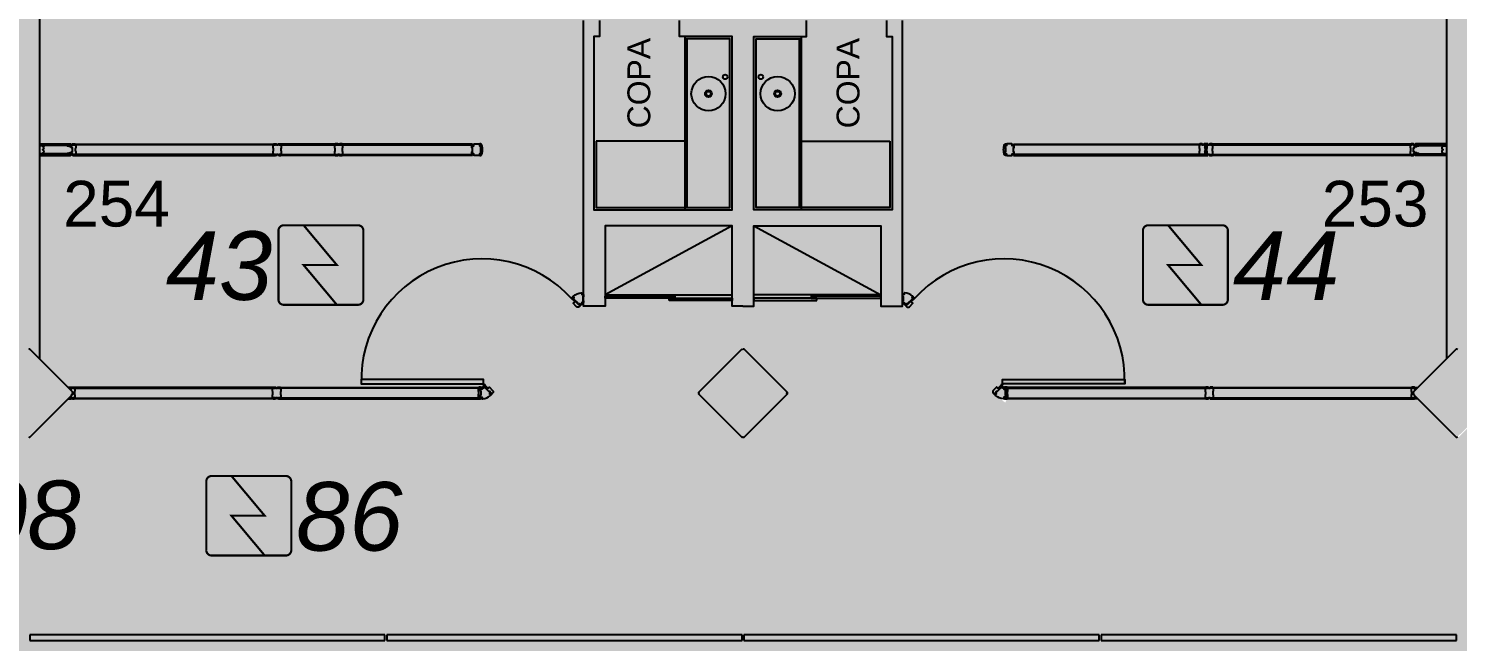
# Model space of a CAD drawing. Header units: metres. Extents: x -331 to 2982, y 362 to 2539.
# Drawn here: x 815.37 to 827.87, y 1924.64 to 1930 of the extents above; entities that cross this region are included whole.
import ezdxf

# ---------------------------------------------------------------- set-up
doc = ezdxf.new("R2010")
doc.units = ezdxf.units.M
doc.linetypes.add('XR_BL2_3 PAV$0$CONTINUOUS', pattern=[0])
doc.layers.add('_corredores', color=251, linetype='Continuous', plot=False)
doc.layers.add('_salas', color=251, linetype='Continuous', plot=False)
for name, color, linetype in [('ALV', 251, 'Continuous'), ('CX', 251, 'Continuous'), ('DET. FUMAÇA', 1, 'Continuous'), ('Detector_antigo', 84, 'Continuous'), ('Div', 251, 'Continuous'), ('Est', 251, 'Continuous'), ('Mob', 251, 'Continuous'), ('Texto_Salas', 251, 'Continuous'), ('vid', 251, 'Continuous')]:
    doc.layers.add(name, color=color, linetype=linetype)
doc.layers.add('Botoeira_antiga', color=74, linetype='Continuous', lineweight=30)
doc.styles.add('ARIAL', font='arial.ttf')
doc.styles.get("Standard").update_dxf_attribs({"font": 'arial.ttf', "height": 0.3})
doc.styles.add('X3G_ENTITY_1416BAE9', font='arial.ttf', dxfattribs={"height": 0.6})
doc.styles.add('X3G_ENTITY_14227F93', font='arial.ttf', dxfattribs={"height": 0.4})
doc.styles.add('X3G_ENTITY_14228021', font='arial.ttf', dxfattribs={"height": 0.4})

# ---------------------------------------------------------------- blocks, each defined once
blk = doc.blocks.new('Detector de fumaça')
at = {"layer": 'DET. FUMAÇA', "linetype": 'Continuous', "lineweight": 15, "const_width": 0.0187}
blk.add_lwpolyline([(774.599, 539.816), (775.249, 539.816, -0.414214), (775.296, 539.769), (775.296, 539.167, -0.414214), (775.249, 539.12), (774.599, 539.12, -0.414214), (774.553, 539.167), (774.553, 539.769, -0.414214)], format="xyb", close=True, dxfattribs=at)
blk.add_lwpolyline([(774.773, 539.816), (775.064, 539.468), (774.773, 539.468), (775.064, 539.12)], dxfattribs=at)

msp = doc.modelspace()

# ---------------------------------------------------------------- hatches: boundary and pattern name
at = {"layer": '_corredores', "transparency": 33554508}
h = msp.add_hatch(color=256, dxfattribs=at)
h.dxf.hatch_style = 1
h.paths.add_polyline_path([(851.609, 1924.544), (870.379, 1924.544), (870.379, 1926.38), (870.189, 1926.38), (870.189, 1926.577), (870.003, 1926.764), (866.304, 1926.765), (866.288, 1926.731), (866.184, 1926.814), (865.422, 1927.574), (863.994, 1927.574), (862.566, 1927.574), (861.756, 1926.765), (861.72, 1926.765), (861.716, 1926.764), (861.703, 1926.763), (861.685, 1926.763), (858.091, 1926.765), (857.744, 1926.418), (857.397, 1926.765), (853.804, 1926.765), (853.788, 1926.731), (853.684, 1926.814), (852.922, 1927.574), (851.494, 1927.574), (849.748, 1927.574), (849.748, 1926.814), (849.608, 1926.814), (849.608, 1929.894), (841.234, 1929.894), (841.234, 1928.054), (840.474, 1928.054), (840.474, 1927.096), (840.756, 1926.814), (840.374, 1926.432), (840.042, 1926.765), (836.434, 1926.765), (836.419, 1926.731), (836.314, 1926.814), (835.553, 1927.574), (834.124, 1927.574), (832.696, 1927.574), (831.886, 1926.765), (831.85, 1926.765), (831.847, 1926.764), (831.833, 1926.763), (831.815, 1926.763), (828.221, 1926.765), (827.874, 1926.418), (827.528, 1926.765), (823.934, 1926.765), (823.918, 1926.731), (823.814, 1926.814), (823.052, 1927.574), (821.624, 1927.574), (820.195, 1927.574), (819.385, 1926.765), (819.35, 1926.765), (819.346, 1926.764), (819.333, 1926.763), (819.315, 1926.763), (815.721, 1926.765), (815.374, 1926.418), (815.027, 1926.765), (811.434, 1926.765), (811.418, 1926.731), (811.314, 1926.814), (810.552, 1927.574), (809.124, 1927.574), (807.695, 1927.574), (806.886, 1926.765), (806.85, 1926.765), (806.846, 1926.764), (806.833, 1926.763), (806.815, 1926.763), (803.221, 1926.765), (802.874, 1926.418), (802.527, 1926.765), (798.934, 1926.765), (798.918, 1926.731), (798.814, 1926.814), (798.052, 1927.574), (796.624, 1927.574), (795.195, 1927.574), (794.386, 1926.765), (794.35, 1926.765), (794.346, 1926.764), (794.333, 1926.763), (794.315, 1926.763), (790.721, 1926.765), (790.374, 1926.418), (790.027, 1926.765), (786.434, 1926.765), (786.418, 1926.731), (786.314, 1926.814), (785.552, 1927.574), (784.124, 1927.574), (782.696, 1927.574), (781.886, 1926.765), (781.85, 1926.765), (781.846, 1926.764), (781.833, 1926.763), (781.815, 1926.763), (778.221, 1926.765), (777.874, 1926.418), (777.527, 1926.765), (773.934, 1926.765), (773.918, 1926.731), (773.814, 1926.814), (773.052, 1927.574), (771.624, 1927.574), (770.196, 1927.574), (769.386, 1926.765), (769.35, 1926.765), (769.347, 1926.764), (769.333, 1926.763), (769.315, 1926.763), (765.615, 1926.764), (765.429, 1926.577), (765.429, 1926.38), (765.239, 1926.38), (765.239, 1924.544), (770.084, 1924.544), (770.084, 1914.631), (770.394, 1914.631), (770.394, 1905.511), (765.009, 1905.511), (765.009, 1910.811), (763.809, 1910.811), (763.809, 1905.511), (755.909, 1905.511), (755.909, 1910.811), (754.809, 1910.811), (754.809, 1905.511), (746.059, 1905.511), (746.059, 1901.896), (748.429, 1901.896), (748.429, 1903.596), (748.029, 1903.596), (748.029, 1903.796), (754.454, 1903.796), (754.454, 1903.596), (754.129, 1903.596), (754.129, 1901.896), (754.454, 1901.896), (754.454, 1901.696), (754.454, 1901.171), (757.954, 1901.171), (757.954, 1903.571), (757.954, 1903.771), (768.009, 1903.771), (768.009, 1903.751), (768.814, 1903.751), (768.814, 1895.791), (767.984, 1895.791), (767.984, 1895.771), (762.344, 1895.771), (761.069, 1895.771), (761.069, 1893.046), (754.154, 1893.046), (752.479, 1893.046), (752.479, 1860.521), (752.479, 1859.096), (752.479, 1857.621), (754.079, 1857.621), (754.079, 1860.546), (753.904, 1860.546), (753.904, 1863.421), (754.169, 1863.421), (754.169, 1887.631), (760.804, 1887.631), (760.804, 1887.721), (768.909, 1887.721), (770.309, 1887.721), (771.909, 1887.721), (773.009, 1887.721), (775.859, 1887.721), (775.859, 1886.621), (777.159, 1886.621), (777.159, 1887.721), (788.759, 1887.721), (788.759, 1886.621), (790.059, 1886.621), (790.059, 1887.721), (802.309, 1887.721), (804.009, 1887.721), (844.959, 1887.721), (844.959, 1887.896), (845.259, 1887.896), (845.259, 1887.543), (845.259, 1863.221), (807.109, 1863.221), (807.109, 1860.671), (807.109, 1860.571), (806.556, 1860.571), (806.556, 1858.751), (806.556, 1855.871), (806.556, 1855.143), (807.956, 1855.143), (807.956, 1857.121), (809.134, 1857.121), (809.134, 1860.671), (845.259, 1860.671), (845.259, 1855.977), (846.384, 1855.977), (846.384, 1856.871), (846.034, 1856.871), (846.034, 1856.971), (846.434, 1856.971), (846.434, 1860.671), (849.184, 1860.671), (849.184, 1856.971), (849.584, 1856.971), (849.584, 1856.871), (849.234, 1856.871), (849.234, 1855.977), (850.459, 1855.977), (850.459, 1860.671), (859.459, 1860.671), (859.459, 1863.221), (849.559, 1863.221), (849.559, 1888.221), (849.659, 1888.221), (849.659, 1887.721), (854.289, 1887.721), (854.289, 1895.621), (859.259, 1895.621), (859.259, 1905.521), (857.359, 1905.521), (857.359, 1905.621), (858.034, 1905.621), (858.034, 1908.221), (853.709, 1908.221), (853.709, 1908.184), (853.609, 1908.184), (853.609, 1910.121), (850.859, 1910.121), (850.86, 1912.861), (849.659, 1912.861), (849.659, 1908.921), (852.409, 1908.921), (852.409, 1903.771), (852.409, 1895.701), (852.409, 1890.371), (849.559, 1890.371), (849.559, 1908.921), (849.559, 1912.961), (852.259, 1912.961), (852.259, 1914.631), (851.609, 1914.631)])
h.paths.add_polyline_path([(845.929, 1914.631), (846.006, 1914.631), (846.006, 1905.511), (844.999, 1905.511), (844.999, 1909.911), (845.009, 1910.811), (843.809, 1910.811), (843.809, 1905.511), (835.009, 1905.511), (835.009, 1910.811), (833.809, 1910.811), (833.809, 1905.511), (825.009, 1905.511), (825.009, 1910.811), (823.809, 1910.811), (823.809, 1905.511), (815.009, 1905.511), (815.009, 1910.811), (813.809, 1910.811), (813.809, 1905.511), (805.009, 1905.511), (805.009, 1910.811), (803.809, 1910.811), (803.809, 1905.511), (795.009, 1905.511), (795.009, 1910.811), (793.809, 1910.811), (793.809, 1905.511), (785.009, 1905.511), (785.009, 1910.811), (783.809, 1910.811), (783.809, 1905.511), (775.009, 1905.511), (775.009, 1910.811), (773.979, 1910.811), (773.979, 1905.511), (773.194, 1905.511), (773.194, 1914.631), (773.124, 1914.631), (773.124, 1920.111), (775.144, 1920.111), (775.144, 1921.611), (775.124, 1921.611), (775.124, 1922.031), (773.624, 1922.031), (773.624, 1921.611), (773.164, 1921.611), (773.164, 1924.544), (845.929, 1924.543), (845.929, 1921.611), (845.469, 1921.611), (845.469, 1922.031), (843.969, 1922.031), (843.969, 1921.611), (843.949, 1920.111), (845.929, 1920.111)], flags=16)
h.paths.add_polyline_path([(851.494, 1926.432), (851.112, 1926.814), (851.494, 1927.196), (851.876, 1926.814)], flags=16)
h.paths.add_polyline_path([(845.244, 1926.432), (844.862, 1926.814), (845.244, 1927.196), (845.626, 1926.814)], flags=16)
h.paths.add_polyline_path([(845.119, 1903.801), (845.119, 1895.821), (845.259, 1895.821), (845.259, 1890.321), (839.659, 1890.321), (775.859, 1890.321), (772.984, 1890.321), (772.984, 1895.791), (771.754, 1895.791), (771.754, 1903.746), (773.099, 1903.746), (773.099, 1903.801)], flags=16)
h.paths.add_polyline_path([(834.506, 1926.814), (834.124, 1926.432), (833.742, 1926.814), (834.124, 1927.196)], flags=16)
h.paths.add_polyline_path([(863.612, 1926.814), (863.994, 1927.196), (864.376, 1926.814), (863.994, 1926.432)], flags=16)
h.paths.add_polyline_path([(845.259, 1895.821), (845.259, 1890.321), (839.659, 1890.321), (775.859, 1890.321), (772.984, 1890.321), (772.984, 1895.821), (775.859, 1895.821), (839.659, 1895.821)], flags=0)
h.paths.add_polyline_path([(822.006, 1926.814), (821.624, 1926.432), (821.242, 1926.814), (821.624, 1927.196)], flags=16)
h.paths.add_polyline_path([(809.506, 1926.814), (809.124, 1926.432), (808.742, 1926.814), (809.124, 1927.196)], flags=16)
h.paths.add_polyline_path([(797.006, 1926.814), (796.624, 1926.432), (796.242, 1926.814), (796.624, 1927.196)], flags=16)
h.paths.add_polyline_path([(784.506, 1926.814), (784.124, 1926.432), (783.742, 1926.814), (784.124, 1927.196)], flags=16)
h.paths.add_polyline_path([(772.006, 1926.814), (771.624, 1926.432), (771.242, 1926.814), (771.624, 1927.196)], flags=16)
edge = h.paths.add_edge_path(flags=16)
edge.add_line((767.555, 1893.924), (767.408, 1893.821))
edge.add_line((767.408, 1893.821), (767.203, 1894.065))
edge.add_line((767.203, 1894.065), (766.309, 1893.171))
edge.add_arc((765.909, 1892.771), 0.565, -45, 45, ccw=False)
edge.add_line((766.309, 1892.372), (767.203, 1891.477))
edge.add_line((767.203, 1891.477), (767.408, 1891.721))
edge.add_line((767.408, 1891.721), (767.555, 1891.618))
edge.add_arc((765.909, 1892.771), 2.01, 35, 325, ccw=False)
at = {"layer": '_salas', "transparency": 33554559}
h = msp.add_hatch(color=256, dxfattribs=at)
h.dxf.hatch_style = 1
h.paths.add_polyline_path([(870.379, 1937.729), (851.629, 1937.729), (851.629, 1939.284), (851.299, 1939.284), (851.299, 1937.729), (840.564, 1937.729), (840.564, 1939.284), (840.234, 1939.284), (840.234, 1937.729), (765.239, 1937.729), (765.239, 1926.38), (765.429, 1926.38), (765.429, 1926.577), (765.615, 1926.764), (769.35, 1926.765), (769.383, 1926.773), (769.434, 1926.814), (770.192, 1927.57), (770.205, 1927.583), (770.229, 1927.574), (771.624, 1927.574), (773.019, 1927.574), (773.043, 1927.583), (773.056, 1927.57), (773.814, 1926.814), (773.866, 1926.773), (773.898, 1926.765), (777.527, 1926.765), (777.867, 1926.425), (777.874, 1926.432), (778.221, 1926.765), (781.85, 1926.765), (781.882, 1926.773), (781.934, 1926.814), (782.692, 1927.57), (782.705, 1927.583), (782.729, 1927.574), (784.124, 1927.574), (785.519, 1927.574), (785.543, 1927.583), (785.556, 1927.57), (786.314, 1926.814), (786.365, 1926.773), (786.398, 1926.765), (790.027, 1926.765), (790.367, 1926.425), (790.374, 1926.432), (790.721, 1926.765), (794.35, 1926.765), (794.382, 1926.773), (794.434, 1926.814), (795.191, 1927.57), (795.205, 1927.583), (795.229, 1927.574), (796.624, 1927.574), (798.019, 1927.574), (798.043, 1927.583), (798.056, 1927.57), (798.814, 1926.814), (798.865, 1926.773), (798.898, 1926.765), (802.527, 1926.765), (802.867, 1926.425), (802.874, 1926.432), (803.221, 1926.765), (806.85, 1926.765), (806.882, 1926.773), (806.934, 1926.814), (807.691, 1927.57), (807.705, 1927.583), (807.729, 1927.574), (809.124, 1927.574), (810.519, 1927.574), (810.543, 1927.583), (810.556, 1927.57), (811.314, 1926.814), (811.365, 1926.773), (811.398, 1926.765), (815.027, 1926.765), (815.367, 1926.425), (815.374, 1926.432), (815.721, 1926.765), (819.35, 1926.765), (819.382, 1926.773), (819.434, 1926.814), (820.191, 1927.57), (820.204, 1927.583), (820.229, 1927.574), (821.624, 1927.574), (823.019, 1927.574), (823.043, 1927.583), (823.056, 1927.57), (823.814, 1926.814), (823.865, 1926.773), (823.898, 1926.765), (827.528, 1926.765), (827.867, 1926.425), (827.874, 1926.432), (828.221, 1926.765), (831.85, 1926.765), (831.883, 1926.773), (831.935, 1926.814), (832.692, 1927.57), (832.705, 1927.583), (832.729, 1927.574), (834.124, 1927.574), (835.519, 1927.574), (835.544, 1927.583), (835.557, 1927.57), (836.314, 1926.814), (836.366, 1926.773), (836.398, 1926.765), (840.042, 1926.765), (840.374, 1926.432), (840.756, 1926.814), (840.474, 1927.096), (840.474, 1928.054), (841.234, 1928.054), (841.234, 1929.894), (849.608, 1929.894), (849.608, 1926.814), (849.748, 1926.814), (849.748, 1927.574), (851.494, 1927.574), (852.889, 1927.574), (852.913, 1927.583), (852.926, 1927.57), (853.684, 1926.814), (853.736, 1926.773), (853.768, 1926.765), (857.397, 1926.765), (857.737, 1926.425), (857.744, 1926.432), (858.091, 1926.765), (861.72, 1926.765), (861.752, 1926.773), (861.804, 1926.814), (862.562, 1927.57), (862.575, 1927.583), (862.599, 1927.574), (863.994, 1927.574), (865.389, 1927.574), (865.413, 1927.583), (865.426, 1927.57), (866.184, 1926.814), (866.235, 1926.773), (866.268, 1926.765), (870.003, 1926.764), (870.189, 1926.577), (870.189, 1926.38), (870.379, 1926.38), (870.379, 1926.38)])
h = msp.add_hatch(color=256, dxfattribs=at)
h.dxf.hatch_style = 1
h.paths.add_polyline_path([(797.006, 1926.814), (796.624, 1927.196), (796.242, 1926.814), (796.624, 1926.432)])
h.paths.add_polyline_path([(809.124, 1927.196), (808.742, 1926.814), (809.124, 1926.432), (809.506, 1926.814)])
h.paths.add_polyline_path([(822.006, 1926.814), (821.624, 1927.196), (821.242, 1926.814), (821.624, 1926.432)])

# ---------------------------------------------------------------- linework, layer by layer
at = {"layer": 'ALV'}
for p, q in [((815.469, 1935.113), (815.469, 1927.115)), ((827.779, 1935.113), (827.779, 1927.115))]:
    msp.add_line(p, q, dxfattribs=at)
for points in [[(821.624, 1927.574), (821.529, 1927.574), (821.529, 1928.279), (820.419, 1928.279), (820.419, 1927.574), (820.229, 1927.574), (820.229, 1930.074)], [(820.369, 1930.074), (820.369, 1929.934), (820.319, 1929.934), (820.319, 1928.419), (821.529, 1928.419), (821.529, 1929.934), (821.069, 1929.934), (821.069, 1930.074)], [(821.624, 1927.574), (821.719, 1927.574), (821.719, 1928.279), (822.829, 1928.279), (822.829, 1927.574), (823.019, 1927.574), (823.019, 1930.074)], [(822.879, 1930.074), (822.879, 1929.934), (822.929, 1929.934), (822.929, 1928.419), (821.719, 1928.419), (821.719, 1929.934), (822.179, 1929.934), (822.179, 1930.074)]]:
    msp.add_lwpolyline(points, dxfattribs=at)
at = {"layer": 'CX'}
for points in [[(815.509, 1928.956), (815.506, 1928.967, 0.194954), (815.505, 1928.968), (815.504, 1928.969, -0.387702), (815.503, 1928.972), (815.505, 1928.975), (815.504, 1928.975), (815.502, 1928.971), (815.501, 1928.971), (815.501, 1928.978), (815.513, 1928.978), (815.513, 1928.979), (815.469, 1928.979), (815.469, 1928.909), (815.513, 1928.909), (815.513, 1928.911), (815.501, 1928.911), (815.501, 1928.917), (815.502, 1928.918), (815.504, 1928.914), (815.505, 1928.914), (815.503, 1928.917, -0.387702), (815.504, 1928.92), (815.505, 1928.921, 0.194954), (815.506, 1928.922), (815.509, 1928.932, 0.268551), (815.507, 1928.937), (815.499, 1928.942), (815.499, 1928.946), (815.507, 1928.952, 0.268551)], [(817.548, 1928.986), (817.552, 1928.986, -0.414214), (817.555, 1928.983), (817.555, 1928.989, -0.439162), (817.561, 1928.995), (817.579, 1928.995, -0.414214), (817.58, 1928.994), (817.58, 1928.994), (817.565, 1928.994), (817.565, 1928.987), (817.58, 1928.987, -0.322891), (817.585, 1928.981), (817.585, 1928.961, -0.13729), (817.585, 1928.958), (817.583, 1928.956, 0.13729), (817.582, 1928.953), (817.582, 1928.944), (817.582, 1928.935, 0.13729), (817.583, 1928.933), (817.585, 1928.93, -0.13729), (817.585, 1928.928), (817.585, 1928.907, -0.322891), (817.58, 1928.902), (817.565, 1928.902), (817.565, 1928.895), (817.58, 1928.895), (817.58, 1928.894, -0.414214), (817.579, 1928.893), (817.561, 1928.893, -0.439162), (817.555, 1928.9), (817.555, 1928.905, -0.414214), (817.552, 1928.902), (817.548, 1928.902, -0.414214), (817.545, 1928.905), (817.545, 1928.9, -0.439162), (817.539, 1928.893), (817.521, 1928.893, -0.414214), (817.52, 1928.894), (817.52, 1928.895), (817.535, 1928.895), (817.535, 1928.902), (817.52, 1928.902, -0.322891), (817.514, 1928.907), (817.514, 1928.928, -0.13729), (817.515, 1928.93), (817.517, 1928.933, 0.13729), (817.517, 1928.935), (817.517, 1928.944), (817.517, 1928.953, 0.13729), (817.517, 1928.956), (817.515, 1928.958, -0.13729), (817.514, 1928.961), (817.514, 1928.981, -0.322891), (817.52, 1928.987), (817.535, 1928.987), (817.535, 1928.994), (817.52, 1928.994), (817.52, 1928.994, -0.414214), (817.521, 1928.995), (817.539, 1928.995, -0.439162), (817.545, 1928.989), (817.545, 1928.983, -0.414214)], [(819.255, 1928.965), (819.255, 1928.962), (819.254, 1928.962, -0.414214), (819.253, 1928.962), (819.253, 1928.979), (819.268, 1928.979), (819.268, 1928.99, -0.414214), (819.273, 1928.995), (819.313, 1928.995, -0.414214), (819.318, 1928.99), (819.318, 1928.979), (819.333, 1928.979), (819.333, 1928.962, -0.414214), (819.333, 1928.962), (819.332, 1928.962), (819.332, 1928.963, 0.414214), (819.33, 1928.965), (819.328, 1928.965), (819.328, 1928.924), (819.33, 1928.924, 0.414214), (819.332, 1928.926), (819.332, 1928.927), (819.333, 1928.927, -0.414214), (819.333, 1928.926), (819.333, 1928.909), (819.318, 1928.909), (819.318, 1928.898, -0.414214), (819.313, 1928.893), (819.293, 1928.893), (819.273, 1928.893, -0.414214), (819.268, 1928.898), (819.268, 1928.909), (819.253, 1928.909), (819.253, 1928.926, -0.414214), (819.254, 1928.927), (819.255, 1928.927), (819.255, 1928.924), (819.258, 1928.924), (819.258, 1928.965)], [(819.328, 1928.893, 0.32019), (819.337, 1928.9, -0.002744), (819.341, 1928.911, 0.332744), (819.34, 1928.912, -0.702025), (819.341, 1928.916, 0.317833), (819.342, 1928.917, 0.05088), (819.344, 1928.944, 0.05088), (819.342, 1928.972, 0.317833), (819.341, 1928.973, -0.702025), (819.34, 1928.977, 0.332744), (819.341, 1928.978, -0.002744), (819.337, 1928.989, 0.32019), (819.328, 1928.995), (819.325, 1928.995, 0.414214), (819.32, 1928.99), (819.32, 1928.979), (819.333, 1928.979), (819.333, 1928.962, -0.414214), (819.333, 1928.962), (819.332, 1928.962), (819.332, 1928.963, 0.414214), (819.33, 1928.965), (819.328, 1928.965), (819.328, 1928.924), (819.33, 1928.924, 0.414214), (819.332, 1928.926), (819.332, 1928.927), (819.333, 1928.927, -0.414214), (819.333, 1928.926), (819.333, 1928.909), (819.32, 1928.909), (819.32, 1928.898, 0.414214), (819.325, 1928.893)], [(823.92, 1928.893, -0.32019), (823.911, 1928.9, 0.002744), (823.908, 1928.911, -0.332744), (823.908, 1928.912, 0.702025), (823.907, 1928.916, -0.317833), (823.907, 1928.917, -0.05088), (823.904, 1928.944, -0.05088), (823.907, 1928.972, -0.317833), (823.907, 1928.973, 0.702025), (823.908, 1928.977, -0.332744), (823.908, 1928.978, 0.002744), (823.911, 1928.989, -0.32019), (823.92, 1928.995), (823.923, 1928.995, -0.414214), (823.928, 1928.99), (823.928, 1928.979), (823.915, 1928.979), (823.915, 1928.962, 0.414214), (823.915, 1928.962), (823.916, 1928.962), (823.916, 1928.963, -0.414214), (823.918, 1928.965), (823.92, 1928.965), (823.92, 1928.924), (823.918, 1928.924, -0.414214), (823.916, 1928.926), (823.916, 1928.927), (823.915, 1928.927, 0.414214), (823.915, 1928.926), (823.915, 1928.909), (823.928, 1928.909), (823.928, 1928.898, -0.414214), (823.923, 1928.893)], [(823.993, 1928.965), (823.993, 1928.962), (823.994, 1928.962, 0.414214), (823.995, 1928.962), (823.995, 1928.979), (823.98, 1928.979), (823.98, 1928.99, 0.414214), (823.975, 1928.995), (823.935, 1928.995, 0.414214), (823.93, 1928.99), (823.93, 1928.979), (823.915, 1928.979), (823.915, 1928.962, 0.414214), (823.915, 1928.962), (823.916, 1928.962), (823.916, 1928.963, -0.414214), (823.918, 1928.965), (823.92, 1928.965), (823.92, 1928.924), (823.918, 1928.924, -0.414214), (823.916, 1928.926), (823.916, 1928.927), (823.915, 1928.927, 0.414214), (823.915, 1928.926), (823.915, 1928.909), (823.93, 1928.909), (823.93, 1928.898, 0.414214), (823.935, 1928.893), (823.955, 1928.893), (823.975, 1928.893, 0.414214), (823.98, 1928.898), (823.98, 1928.909), (823.995, 1928.909), (823.995, 1928.926, 0.414214), (823.994, 1928.927), (823.993, 1928.927), (823.993, 1928.924), (823.99, 1928.924), (823.99, 1928.965)], [(825.7, 1928.986), (825.696, 1928.986, 0.414214), (825.693, 1928.983), (825.693, 1928.989, 0.439162), (825.687, 1928.995), (825.669, 1928.995, 0.414214), (825.668, 1928.994), (825.668, 1928.994), (825.683, 1928.994), (825.683, 1928.987), (825.668, 1928.987, 0.322891), (825.663, 1928.981), (825.663, 1928.961, 0.13729), (825.663, 1928.958), (825.665, 1928.956, -0.13729), (825.666, 1928.953), (825.666, 1928.944), (825.666, 1928.935, -0.13729), (825.665, 1928.933), (825.663, 1928.93, 0.13729), (825.663, 1928.928), (825.663, 1928.907, 0.322891), (825.668, 1928.902), (825.683, 1928.902), (825.683, 1928.895), (825.668, 1928.895), (825.668, 1928.894, 0.414214), (825.669, 1928.893), (825.687, 1928.893, 0.439162), (825.693, 1928.9), (825.693, 1928.905, 0.414214), (825.696, 1928.902), (825.7, 1928.902, 0.414214), (825.703, 1928.905), (825.703, 1928.9, 0.439162), (825.709, 1928.893), (825.727, 1928.893, 0.414214), (825.728, 1928.894), (825.728, 1928.895), (825.713, 1928.895), (825.713, 1928.902), (825.728, 1928.902, 0.322891), (825.734, 1928.907), (825.734, 1928.928, 0.13729), (825.733, 1928.93), (825.731, 1928.933, -0.13729), (825.731, 1928.935), (825.731, 1928.944), (825.731, 1928.953, -0.13729), (825.731, 1928.956), (825.733, 1928.958, 0.13729), (825.734, 1928.961), (825.734, 1928.981, 0.322891), (825.728, 1928.987), (825.713, 1928.987), (825.713, 1928.994), (825.728, 1928.994), (825.728, 1928.994, 0.414214), (825.727, 1928.995), (825.709, 1928.995, 0.439162), (825.703, 1928.989), (825.703, 1928.983, 0.414214)], [(827.74, 1928.956), (827.742, 1928.967, -0.194954), (827.743, 1928.968), (827.745, 1928.969, 0.387702), (827.745, 1928.972), (827.744, 1928.975), (827.744, 1928.975), (827.746, 1928.971), (827.747, 1928.971), (827.747, 1928.978), (827.735, 1928.978), (827.735, 1928.979), (827.779, 1928.979), (827.779, 1928.909), (827.735, 1928.909), (827.735, 1928.911), (827.747, 1928.911), (827.747, 1928.917), (827.746, 1928.918), (827.744, 1928.914), (827.744, 1928.914), (827.745, 1928.917, 0.387702), (827.745, 1928.92), (827.743, 1928.921, -0.194954), (827.742, 1928.922), (827.74, 1928.932, -0.268551), (827.741, 1928.937), (827.749, 1928.942), (827.749, 1928.946), (827.741, 1928.952, -0.268551)], [(820.229, 1927.659, -0.414214), (820.228, 1927.658), (820.227, 1927.658), (820.227, 1927.659, 0.414214), (820.225, 1927.661), (820.224, 1927.661), (820.224, 1927.641), (820.224, 1927.621), (820.225, 1927.621, 0.414214), (820.227, 1927.622), (820.227, 1927.623), (820.228, 1927.623, -0.414214), (820.229, 1927.623), (820.229, 1927.606), (820.214, 1927.606), (820.214, 1927.595, -0.668179), (820.205, 1927.591), (820.197, 1927.599), (820.187, 1927.589), (820.175, 1927.601, -0.414214), (820.175, 1927.601), (820.175, 1927.602), (820.176, 1927.601, 0.414214), (820.179, 1927.601), (820.18, 1927.603), (820.151, 1927.631), (820.15, 1927.63, 0.414214), (820.15, 1927.627), (820.151, 1927.627), (820.15, 1927.626, -0.414214), (820.149, 1927.626), (820.137, 1927.638), (820.148, 1927.649), (820.14, 1927.657, -0.441105), (820.14, 1927.664, -0.152372), (820.208, 1927.692, -0.441105), (820.214, 1927.687), (820.214, 1927.676), (820.229, 1927.676)], [(823.019, 1927.659, 0.414214), (823.02, 1927.658), (823.021, 1927.658), (823.021, 1927.659, -0.414214), (823.023, 1927.661), (823.024, 1927.661), (823.024, 1927.641), (823.024, 1927.621), (823.023, 1927.621, -0.414214), (823.021, 1927.622), (823.021, 1927.623), (823.02, 1927.623, 0.414214), (823.019, 1927.623), (823.019, 1927.606), (823.034, 1927.606), (823.034, 1927.595, 0.668179), (823.043, 1927.591), (823.051, 1927.599), (823.061, 1927.589), (823.073, 1927.601, 0.414214), (823.073, 1927.601), (823.073, 1927.602), (823.072, 1927.601, -0.414214), (823.069, 1927.601), (823.068, 1927.603), (823.097, 1927.631), (823.098, 1927.63, -0.414214), (823.098, 1927.627), (823.097, 1927.627), (823.098, 1927.626, 0.414214), (823.099, 1927.626), (823.111, 1927.638), (823.1, 1927.649), (823.108, 1927.657, 0.441105), (823.108, 1927.664, 0.152372), (823.04, 1927.692, 0.441105), (823.034, 1927.687), (823.034, 1927.676), (823.019, 1927.676)], [(819.358, 1926.857), (819.351, 1926.864, -0.414214), (819.351, 1926.871), (819.36, 1926.88, -0.414214), (819.363, 1926.88), (819.371, 1926.872), (819.37, 1926.871), (819.37, 1926.871), (819.371, 1926.872), (819.371, 1926.872), (819.362, 1926.881, 0.294496), (819.36, 1926.882, -3.099483), (819.364, 1926.888), (819.366, 1926.886), (819.365, 1926.885), (819.386, 1926.864), (819.384, 1926.862), (819.374, 1926.872), (819.374, 1926.871), (819.383, 1926.863), (819.381, 1926.86), (819.381, 1926.86), (819.382, 1926.861), (819.39, 1926.853), (819.395, 1926.858), (819.396, 1926.855), (819.4, 1926.86), (819.398, 1926.86), (819.403, 1926.866, -0.414214), (819.406, 1926.866), (819.434, 1926.837, -0.414214), (819.434, 1926.814), (819.421, 1926.8, -0.422579), (819.414, 1926.801), (819.407, 1926.808), (819.418, 1926.818), (819.406, 1926.83, 0.414214), (819.405, 1926.83), (819.404, 1926.829), (819.405, 1926.829, -0.414214), (819.405, 1926.826), (819.404, 1926.825), (819.375, 1926.854), (819.376, 1926.855, -0.414214), (819.379, 1926.855), (819.379, 1926.854), (819.38, 1926.855, 0.414214), (819.38, 1926.855), (819.368, 1926.868)], [(823.89, 1926.857), (823.898, 1926.864, 0.414214), (823.898, 1926.871), (823.888, 1926.88, 0.414214), (823.886, 1926.88), (823.878, 1926.872), (823.879, 1926.871), (823.878, 1926.871), (823.877, 1926.872), (823.877, 1926.872), (823.886, 1926.881, -0.294496), (823.888, 1926.882, 3.099483), (823.884, 1926.888), (823.882, 1926.886), (823.883, 1926.885), (823.862, 1926.864), (823.864, 1926.862), (823.874, 1926.872), (823.874, 1926.871), (823.865, 1926.863), (823.868, 1926.86), (823.867, 1926.86), (823.866, 1926.861), (823.858, 1926.853), (823.853, 1926.858), (823.852, 1926.855), (823.848, 1926.86), (823.851, 1926.86), (823.845, 1926.866, 0.414214), (823.843, 1926.866), (823.814, 1926.837, 0.414214), (823.814, 1926.814), (823.827, 1926.8, 0.422579), (823.834, 1926.801), (823.841, 1926.808), (823.831, 1926.818), (823.843, 1926.83, -0.414214), (823.843, 1926.83), (823.844, 1926.829), (823.843, 1926.829, 0.414214), (823.843, 1926.826), (823.845, 1926.825), (823.873, 1926.854), (823.872, 1926.855, 0.414214), (823.87, 1926.855), (823.869, 1926.854), (823.868, 1926.855, -0.414214), (823.868, 1926.855), (823.88, 1926.868)], [(815.748, 1926.792), (815.763, 1926.807), (815.756, 1926.814), (815.763, 1926.821), (815.748, 1926.837), (815.748, 1926.859, -0.439162), (815.754, 1926.866), (815.772, 1926.866, -0.414214), (815.773, 1926.865), (815.773, 1926.864), (815.758, 1926.864), (815.758, 1926.857), (815.772, 1926.857, -0.322891), (815.778, 1926.852), (815.778, 1926.831, -0.13729), (815.777, 1926.829), (815.776, 1926.826, 0.13729), (815.775, 1926.823), (815.775, 1926.815), (815.775, 1926.806, 0.13729), (815.776, 1926.803), (815.777, 1926.8, -0.13729), (815.778, 1926.798), (815.778, 1926.778, -0.322891), (815.772, 1926.772), (815.758, 1926.772), (815.758, 1926.765), (815.773, 1926.765), (815.773, 1926.765, -0.414214), (815.772, 1926.764), (815.754, 1926.764, -0.439162), (815.748, 1926.77)], [(817.543, 1926.857), (817.547, 1926.857, -0.414214), (817.55, 1926.854), (817.55, 1926.859, -0.439162), (817.556, 1926.866), (817.574, 1926.866, -0.414214), (817.575, 1926.865), (817.575, 1926.864), (817.56, 1926.864), (817.56, 1926.857), (817.575, 1926.857, -0.322891), (817.58, 1926.852), (817.58, 1926.831, -0.13729), (817.58, 1926.829), (817.578, 1926.826, 0.13729), (817.577, 1926.823), (817.577, 1926.815), (817.577, 1926.806, 0.13729), (817.578, 1926.803), (817.58, 1926.8, -0.13729), (817.58, 1926.798), (817.58, 1926.778, -0.322891), (817.575, 1926.772), (817.56, 1926.772), (817.56, 1926.765), (817.575, 1926.765), (817.575, 1926.765, -0.414214), (817.574, 1926.764), (817.556, 1926.764, -0.439162), (817.55, 1926.77), (817.55, 1926.776, -0.414214), (817.547, 1926.773), (817.543, 1926.773, -0.414214), (817.54, 1926.776), (817.54, 1926.77, -0.439162), (817.534, 1926.764), (817.516, 1926.764, -0.414214), (817.515, 1926.765), (817.515, 1926.765), (817.53, 1926.765), (817.53, 1926.772), (817.515, 1926.772, -0.322891), (817.509, 1926.778), (817.509, 1926.798, -0.13729), (817.51, 1926.8), (817.512, 1926.803, 0.13729), (817.512, 1926.806), (817.512, 1926.815), (817.512, 1926.823, 0.13729), (817.512, 1926.826), (817.51, 1926.829, -0.13729), (817.509, 1926.831), (817.509, 1926.852, -0.322891), (817.515, 1926.857), (817.53, 1926.857), (817.53, 1926.864), (817.515, 1926.864), (817.515, 1926.865, -0.414214), (817.516, 1926.866), (817.534, 1926.866, -0.439162), (817.54, 1926.859), (817.54, 1926.854, -0.414214)], [(819.309, 1926.798, -0.13729), (819.309, 1926.801), (819.311, 1926.804, 0.13729), (819.312, 1926.806), (819.312, 1926.815), (819.312, 1926.824, 0.13729), (819.311, 1926.827), (819.309, 1926.829, -0.13729), (819.309, 1926.832), (819.309, 1926.852, -0.322891), (819.314, 1926.857), (819.329, 1926.857), (819.329, 1926.865), (819.314, 1926.865), (819.314, 1926.865, -0.414214), (819.315, 1926.866), (819.333, 1926.866, -0.439162), (819.339, 1926.86), (819.339, 1926.85), (819.326, 1926.85), (819.326, 1926.833, 0.414214), (819.327, 1926.833), (819.328, 1926.833), (819.328, 1926.834, -0.414214), (819.329, 1926.835), (819.331, 1926.835), (819.331, 1926.815), (819.331, 1926.795), (819.329, 1926.795, -0.414214), (819.328, 1926.797), (819.328, 1926.798), (819.327, 1926.798, 0.414214), (819.326, 1926.797), (819.326, 1926.78), (819.339, 1926.78), (819.339, 1926.77, -0.439162), (819.333, 1926.763), (819.315, 1926.763, -0.414214), (819.314, 1926.764), (819.314, 1926.764), (819.329, 1926.764), (819.329, 1926.772), (819.314, 1926.772, -0.322891), (819.309, 1926.777)], [(819.326, 1926.78), (819.341, 1926.78), (819.341, 1926.769, 0.440902), (819.347, 1926.764, 0.152386), (819.414, 1926.792, 0.440902), (819.415, 1926.8), (819.407, 1926.807), (819.418, 1926.818), (819.406, 1926.83, 0.414214), (819.405, 1926.83), (819.404, 1926.829), (819.405, 1926.829, -0.414214), (819.405, 1926.826), (819.404, 1926.825), (819.375, 1926.854), (819.376, 1926.855, -0.414214), (819.379, 1926.855), (819.379, 1926.854), (819.38, 1926.855, 0.414214), (819.38, 1926.855), (819.368, 1926.868), (819.357, 1926.857), (819.35, 1926.865, 0.668179), (819.341, 1926.861), (819.341, 1926.85), (819.326, 1926.85), (819.326, 1926.833, 0.414214), (819.327, 1926.833), (819.328, 1926.833), (819.328, 1926.834, -0.414214), (819.329, 1926.835), (819.331, 1926.835), (819.331, 1926.815), (819.331, 1926.795), (819.329, 1926.795, -0.414214), (819.328, 1926.797), (819.328, 1926.798), (819.327, 1926.798, 0.414214), (819.326, 1926.797)], [(823.922, 1926.78), (823.907, 1926.78), (823.907, 1926.769, -0.440902), (823.902, 1926.764, -0.152386), (823.834, 1926.792, -0.440902), (823.833, 1926.8), (823.841, 1926.807), (823.831, 1926.818), (823.843, 1926.83, -0.414214), (823.843, 1926.83), (823.844, 1926.829), (823.843, 1926.829, 0.414214), (823.843, 1926.826), (823.845, 1926.825), (823.873, 1926.854), (823.872, 1926.855, 0.414214), (823.87, 1926.855), (823.869, 1926.854), (823.868, 1926.855, -0.414214), (823.868, 1926.855), (823.88, 1926.868), (823.891, 1926.857), (823.899, 1926.865, -0.668179), (823.907, 1926.861), (823.907, 1926.85), (823.922, 1926.85), (823.922, 1926.833, -0.414214), (823.922, 1926.833), (823.921, 1926.833), (823.921, 1926.834, 0.414214), (823.919, 1926.835), (823.917, 1926.835), (823.917, 1926.815), (823.917, 1926.795), (823.919, 1926.795, 0.414214), (823.921, 1926.797), (823.921, 1926.798), (823.922, 1926.798, -0.414214), (823.922, 1926.797)], [(823.94, 1926.798, 0.13729), (823.939, 1926.801), (823.937, 1926.804, -0.13729), (823.937, 1926.806), (823.937, 1926.815), (823.937, 1926.824, -0.13729), (823.937, 1926.827), (823.939, 1926.829, 0.13729), (823.94, 1926.832), (823.94, 1926.852, 0.322891), (823.934, 1926.857), (823.919, 1926.857), (823.919, 1926.865), (823.934, 1926.865), (823.934, 1926.865, 0.414214), (823.933, 1926.866), (823.915, 1926.866, 0.439162), (823.909, 1926.86), (823.909, 1926.85), (823.922, 1926.85), (823.922, 1926.833, -0.414214), (823.922, 1926.833), (823.921, 1926.833), (823.921, 1926.834, 0.414214), (823.919, 1926.835), (823.917, 1926.835), (823.917, 1926.815), (823.917, 1926.795), (823.919, 1926.795, 0.414214), (823.921, 1926.797), (823.921, 1926.798), (823.922, 1926.798, -0.414214), (823.922, 1926.797), (823.922, 1926.78), (823.909, 1926.78), (823.909, 1926.77, 0.439162), (823.915, 1926.763), (823.933, 1926.763, 0.414214), (823.934, 1926.764), (823.934, 1926.764), (823.919, 1926.764), (823.919, 1926.772), (823.934, 1926.772, 0.322891), (823.94, 1926.777)], [(825.705, 1926.857), (825.701, 1926.857, 0.414214), (825.698, 1926.854), (825.698, 1926.859, 0.439162), (825.692, 1926.866), (825.674, 1926.866, 0.414214), (825.673, 1926.865), (825.673, 1926.864), (825.688, 1926.864), (825.688, 1926.857), (825.673, 1926.857, 0.322891), (825.668, 1926.852), (825.668, 1926.831, 0.13729), (825.668, 1926.829), (825.67, 1926.826, -0.13729), (825.671, 1926.823), (825.671, 1926.815), (825.671, 1926.806, -0.13729), (825.67, 1926.803), (825.668, 1926.8, 0.13729), (825.668, 1926.798), (825.668, 1926.778, 0.322891), (825.673, 1926.772), (825.688, 1926.772), (825.688, 1926.765), (825.673, 1926.765), (825.673, 1926.765, 0.414214), (825.674, 1926.764), (825.692, 1926.764, 0.439162), (825.698, 1926.77), (825.698, 1926.776, 0.414214), (825.701, 1926.773), (825.705, 1926.773, 0.414214), (825.708, 1926.776), (825.708, 1926.77, 0.439162), (825.714, 1926.764), (825.732, 1926.764, 0.414214), (825.733, 1926.765), (825.733, 1926.765), (825.718, 1926.765), (825.718, 1926.772), (825.733, 1926.772, 0.322891), (825.739, 1926.778), (825.739, 1926.798, 0.13729), (825.738, 1926.8), (825.736, 1926.803, -0.13729), (825.736, 1926.806), (825.736, 1926.815), (825.736, 1926.823, -0.13729), (825.736, 1926.826), (825.738, 1926.829, 0.13729), (825.739, 1926.831), (825.739, 1926.852, 0.322891), (825.733, 1926.857), (825.718, 1926.857), (825.718, 1926.864), (825.733, 1926.864), (825.733, 1926.865, 0.414214), (825.732, 1926.866), (825.714, 1926.866, 0.439162), (825.708, 1926.859), (825.708, 1926.854, 0.414214)], [(827.501, 1926.792), (827.485, 1926.807), (827.492, 1926.814), (827.485, 1926.821), (827.501, 1926.837), (827.501, 1926.859, 0.439162), (827.495, 1926.866), (827.477, 1926.866, 0.414214), (827.476, 1926.865), (827.476, 1926.864), (827.491, 1926.864), (827.491, 1926.857), (827.476, 1926.857, 0.322891), (827.47, 1926.852), (827.47, 1926.831, 0.13729), (827.471, 1926.829), (827.472, 1926.826, -0.13729), (827.473, 1926.823), (827.473, 1926.815), (827.473, 1926.806, -0.13729), (827.472, 1926.803), (827.471, 1926.8, 0.13729), (827.47, 1926.798), (827.47, 1926.778, 0.322891), (827.476, 1926.772), (827.491, 1926.772), (827.491, 1926.765), (827.476, 1926.765), (827.476, 1926.765, 0.414214), (827.477, 1926.764), (827.495, 1926.764, 0.439162), (827.501, 1926.77)]]:
    msp.add_lwpolyline(points, format="xyb", close=True, dxfattribs=at)
at = {"layer": 'CX', "linetype": 'XR_BL2_3 PAV$0$CONTINUOUS'}
for points in [[(815.779, 1928.893), (815.761, 1928.893, -0.420879), (815.755, 1928.9), (815.755, 1928.91), (815.735, 1928.91), (815.735, 1928.915), (815.731, 1928.915), (815.73, 1928.913, -0.414214), (815.727, 1928.91), (815.719, 1928.91), (815.712, 1928.91), (815.712, 1928.911), (815.719, 1928.911), (815.727, 1928.911, 0.414214), (815.729, 1928.913), (815.729, 1928.915, -0.414214), (815.73, 1928.916), (815.738, 1928.917, 0.212526), (815.739, 1928.918), (815.739, 1928.919), (815.74, 1928.918), (815.739, 1928.917, -0.204506), (815.738, 1928.916), (815.737, 1928.916), (815.737, 1928.911), (815.75, 1928.911), (815.75, 1928.927), (815.759, 1928.927), (815.759, 1928.947), (815.759, 1928.962), (815.75, 1928.962), (815.75, 1928.978), (815.737, 1928.978), (815.737, 1928.973), (815.738, 1928.973, -0.204506), (815.739, 1928.972), (815.74, 1928.971), (815.739, 1928.97), (815.739, 1928.971, 0.212526), (815.738, 1928.972), (815.73, 1928.973, -0.414214), (815.729, 1928.974), (815.729, 1928.976, 0.414214), (815.727, 1928.978), (815.723, 1928.978), (815.712, 1928.978), (815.712, 1928.979), (815.723, 1928.979), (815.727, 1928.979, -0.414214), (815.73, 1928.976), (815.731, 1928.974), (815.735, 1928.974), (815.735, 1928.98), (815.755, 1928.98), (815.755, 1928.989, -0.420879), (815.761, 1928.996), (815.779, 1928.996, -0.414214), (815.78, 1928.995), (815.78, 1928.994), (815.765, 1928.994), (815.765, 1928.987), (815.78, 1928.987, -0.322891), (815.786, 1928.982), (815.786, 1928.961, -0.13729), (815.785, 1928.959), (815.784, 1928.956, 0.13729), (815.783, 1928.954), (815.783, 1928.944), (815.783, 1928.935, 0.13729), (815.784, 1928.933), (815.785, 1928.93, -0.13729), (815.786, 1928.928), (815.786, 1928.907, -0.322891), (815.78, 1928.902), (815.765, 1928.902), (815.765, 1928.895), (815.78, 1928.895), (815.78, 1928.894, -0.414214)], [(827.469, 1928.893), (827.487, 1928.893, 0.420879), (827.493, 1928.9), (827.493, 1928.91), (827.513, 1928.91), (827.513, 1928.915), (827.518, 1928.915), (827.518, 1928.913, 0.414214), (827.521, 1928.91), (827.53, 1928.91), (827.536, 1928.91), (827.536, 1928.911), (827.53, 1928.911), (827.521, 1928.911, -0.414214), (827.519, 1928.913), (827.519, 1928.915, 0.414214), (827.518, 1928.916), (827.511, 1928.917, -0.212526), (827.509, 1928.918), (827.509, 1928.919), (827.508, 1928.918), (827.509, 1928.917, 0.204506), (827.51, 1928.916), (827.511, 1928.916), (827.511, 1928.911), (827.498, 1928.911), (827.498, 1928.927), (827.489, 1928.927), (827.489, 1928.947), (827.489, 1928.962), (827.498, 1928.962), (827.498, 1928.978), (827.511, 1928.978), (827.511, 1928.973), (827.51, 1928.973, 0.204506), (827.509, 1928.972), (827.508, 1928.971), (827.509, 1928.97), (827.509, 1928.971, -0.212526), (827.511, 1928.972), (827.518, 1928.973, 0.414214), (827.519, 1928.974), (827.519, 1928.976, -0.414214), (827.521, 1928.978), (827.525, 1928.978), (827.536, 1928.978), (827.536, 1928.979), (827.525, 1928.979), (827.521, 1928.979, 0.414214), (827.518, 1928.976), (827.518, 1928.974), (827.513, 1928.974), (827.513, 1928.98), (827.493, 1928.98), (827.493, 1928.989, 0.420879), (827.487, 1928.996), (827.469, 1928.996, 0.414214), (827.468, 1928.995), (827.468, 1928.994), (827.483, 1928.994), (827.483, 1928.987), (827.468, 1928.987, 0.322891), (827.462, 1928.982), (827.462, 1928.961, 0.13729), (827.463, 1928.959), (827.465, 1928.956, -0.13729), (827.465, 1928.954), (827.465, 1928.944), (827.465, 1928.935, -0.13729), (827.465, 1928.933), (827.463, 1928.93, 0.13729), (827.462, 1928.928), (827.462, 1928.907, 0.322891), (827.468, 1928.902), (827.483, 1928.902), (827.483, 1928.895), (827.468, 1928.895), (827.468, 1928.894, 0.414214)]]:
    msp.add_lwpolyline(points, format="xyb", close=True, dxfattribs=at)
at = {"layer": 'CX', "color": 251, "linetype": 'ByBlock'}
for points in [[(818.089, 1928.986), (818.085, 1928.986, 0.414214), (818.082, 1928.983), (818.082, 1928.989, 0.439162), (818.076, 1928.995), (818.058, 1928.995, 0.414214), (818.057, 1928.994), (818.057, 1928.994), (818.072, 1928.994), (818.072, 1928.987), (818.057, 1928.987, 0.322891), (818.051, 1928.981), (818.051, 1928.961, 0.13729), (818.052, 1928.958), (818.054, 1928.956, -0.13729), (818.054, 1928.953), (818.054, 1928.944), (818.054, 1928.935, -0.13729), (818.054, 1928.933), (818.052, 1928.93, 0.13729), (818.051, 1928.928), (818.051, 1928.907, 0.322891), (818.057, 1928.902), (818.072, 1928.902), (818.072, 1928.895), (818.057, 1928.895), (818.057, 1928.894, 0.414214), (818.058, 1928.893), (818.076, 1928.893, 0.439162), (818.082, 1928.9), (818.082, 1928.905, 0.414214), (818.085, 1928.902), (818.089, 1928.902, 0.414214), (818.092, 1928.905), (818.092, 1928.9, 0.439162), (818.098, 1928.893), (818.116, 1928.893, 0.414214), (818.117, 1928.894), (818.117, 1928.895), (818.102, 1928.895), (818.102, 1928.902), (818.116, 1928.902, 0.322891), (818.122, 1928.907), (818.122, 1928.928, 0.13729), (818.121, 1928.93), (818.12, 1928.933, -0.13729), (818.119, 1928.935), (818.119, 1928.944), (818.119, 1928.953, -0.13729), (818.12, 1928.956), (818.121, 1928.958, 0.13729), (818.122, 1928.961), (818.122, 1928.981, 0.322891), (818.116, 1928.987), (818.102, 1928.987), (818.102, 1928.994), (818.117, 1928.994), (818.117, 1928.994, 0.414214), (818.116, 1928.995), (818.098, 1928.995, 0.439162), (818.092, 1928.989), (818.092, 1928.983, 0.414214)], [(825.652, 1928.986), (825.648, 1928.986, 0.414214), (825.645, 1928.983), (825.645, 1928.989, 0.439162), (825.639, 1928.995), (825.621, 1928.995, 0.414214), (825.62, 1928.994), (825.62, 1928.994), (825.635, 1928.994), (825.635, 1928.987), (825.62, 1928.987, 0.322891), (825.615, 1928.981), (825.615, 1928.961, 0.13729), (825.615, 1928.958), (825.617, 1928.956, -0.13729), (825.618, 1928.953), (825.618, 1928.944), (825.618, 1928.935, -0.13729), (825.617, 1928.933), (825.615, 1928.93, 0.13729), (825.615, 1928.928), (825.615, 1928.907, 0.322891), (825.62, 1928.902), (825.635, 1928.902), (825.635, 1928.895), (825.62, 1928.895), (825.62, 1928.894, 0.414214), (825.621, 1928.893), (825.639, 1928.893, 0.439162), (825.645, 1928.9), (825.645, 1928.905, 0.414214), (825.648, 1928.902), (825.652, 1928.902, 0.414214), (825.655, 1928.905), (825.655, 1928.9, 0.439162), (825.661, 1928.893), (825.679, 1928.893, 0.414214), (825.68, 1928.894), (825.68, 1928.895), (825.665, 1928.895), (825.665, 1928.902), (825.68, 1928.902, 0.322891), (825.686, 1928.907), (825.686, 1928.928, 0.13729), (825.685, 1928.93), (825.683, 1928.933, -0.13729), (825.683, 1928.935), (825.683, 1928.944), (825.683, 1928.953, -0.13729), (825.683, 1928.956), (825.685, 1928.958, 0.13729), (825.686, 1928.961), (825.686, 1928.981, 0.322891), (825.68, 1928.987), (825.665, 1928.987), (825.665, 1928.994), (825.68, 1928.994), (825.68, 1928.994, 0.414214), (825.679, 1928.995), (825.661, 1928.995, 0.439162), (825.655, 1928.989), (825.655, 1928.983, 0.414214)]]:
    msp.add_lwpolyline(points, format="xyb", close=True, dxfattribs=at)
at = {"layer": 'CX', "linetype": 'XR_BL2_3 PAV$0$CONTINUOUS'}
for points in [[(820.123, 1927.643, -0.414214), (820.123, 1927.646), (820.132, 1927.655, -0.414214), (820.14, 1927.655), (820.147, 1927.648), (820.144, 1927.645), (820.143, 1927.646), (820.145, 1927.648), (820.138, 1927.654, 0.414214), (820.134, 1927.654), (820.124, 1927.645, 0.414214), (820.124, 1927.645), (820.129, 1927.64), (820.131, 1927.642, -0.414214), (820.133, 1927.642), (820.188, 1927.587), (820.198, 1927.597), (820.205, 1927.59, -0.422579), (820.205, 1927.583), (820.192, 1927.57, -0.414214), (820.168, 1927.57), (820.139, 1927.6, -0.414214), (820.139, 1927.602), (820.144, 1927.608), (820.145, 1927.605), (820.149, 1927.609), (820.146, 1927.61), (820.152, 1927.615), (820.124, 1927.643)], [(823.125, 1927.643, 0.414214), (823.125, 1927.646), (823.116, 1927.655, 0.414214), (823.109, 1927.655), (823.101, 1927.648), (823.104, 1927.645), (823.105, 1927.646), (823.103, 1927.648), (823.11, 1927.654, -0.414214), (823.115, 1927.654), (823.124, 1927.645, -0.414214), (823.124, 1927.645), (823.119, 1927.64), (823.117, 1927.642, 0.414214), (823.116, 1927.642), (823.061, 1927.587), (823.05, 1927.597), (823.044, 1927.59, 0.422579), (823.043, 1927.583), (823.057, 1927.57, 0.414214), (823.08, 1927.57), (823.109, 1927.6, 0.414214), (823.109, 1927.602), (823.104, 1927.608), (823.103, 1927.605), (823.099, 1927.609), (823.102, 1927.61), (823.096, 1927.615), (823.124, 1927.643)]]:
    msp.add_lwpolyline(points, format="xyb", dxfattribs=at)
at = {"layer": 'CX'}
for points in [[(820.419, 1927.644), (820.419, 1927.664), (821.029, 1927.664), (821.029, 1927.644)], [(820.979, 1927.624), (820.979, 1927.644), (821.529, 1927.644), (821.529, 1927.624)], [(822.269, 1927.624), (822.269, 1927.644), (821.719, 1927.644), (821.719, 1927.624)], [(822.829, 1927.644), (822.829, 1927.664), (822.219, 1927.664), (822.219, 1927.644)], [(819.355, 1926.895), (819.355, 1926.933), (818.285, 1926.933), (818.285, 1926.895)], [(823.894, 1926.895), (823.894, 1926.933), (824.964, 1926.933), (824.964, 1926.895)]]:
    msp.add_lwpolyline(points, close=True, dxfattribs=at)
for points in [[(815.748, 1926.837), (815.748, 1926.864), (815.72, 1926.864)], [(815.72, 1926.764), (815.748, 1926.764), (815.748, 1926.792)], [(827.501, 1926.837), (827.501, 1926.864), (827.528, 1926.864)], [(827.528, 1926.764), (827.501, 1926.764), (827.501, 1926.792)]]:
    msp.add_lwpolyline(points, dxfattribs=at)
at = {"layer": 'CX', "color": 251, "true_color": 0x606060}
for centre, start, end in [((819.341, 1926.932), 42.2667, 181.8592), ((823.907, 1926.932), 358.1408, 137.7333)]:
    msp.add_arc(centre, 1.057, start, end, dxfattribs=at)
at = {"layer": 'Div', "linetype": 'ByBlock'}
for points in [[(815.74, 1928.98), (815.475, 1928.98), (815.475, 1928.995), (815.74, 1928.995)], [(815.74, 1928.909), (815.475, 1928.909), (815.475, 1928.894), (815.74, 1928.894)], [(827.508, 1928.98), (827.773, 1928.98), (827.773, 1928.995), (827.508, 1928.995)], [(827.508, 1928.909), (827.773, 1928.909), (827.773, 1928.894), (827.508, 1928.894)]]:
    msp.add_lwpolyline(points, close=True, dxfattribs=at)
at = {"layer": 'Est'}
for points in [[(815.374, 1926.432), (815.381, 1926.425), (815.763, 1926.807), (815.756, 1926.814), (815.763, 1926.821), (815.381, 1927.203), (815.374, 1927.196)], [(827.874, 1926.432), (827.867, 1926.425), (827.485, 1926.807), (827.492, 1926.814), (827.485, 1926.821), (827.867, 1927.203), (827.874, 1927.196)]]:
    msp.add_lwpolyline(points, dxfattribs=at)
at = {"layer": 'Est', "color": 251}
msp.add_lwpolyline([(821.617, 1927.203), (821.624, 1927.196), (821.631, 1927.203), (822.013, 1926.821), (822.006, 1926.814), (822.013, 1926.807), (821.631, 1926.425), (821.624, 1926.432), (821.617, 1926.425), (821.235, 1926.807), (821.242, 1926.814), (821.235, 1926.821)], close=True, dxfattribs=at)
at = {"layer": 'Mob', "ltscale": 0.05}
for p, q in [((821.134, 1929.914), (821.134, 1928.439)), ((822.114, 1929.914), (822.114, 1928.439))]:
    msp.add_line(p, q, dxfattribs=at)
at = {"layer": 'Mob'}
for p, q in [((821.114, 1929.019), (820.339, 1929.019)), ((822.134, 1929.019), (822.909, 1929.019)), ((821.529, 1928.279), (820.419, 1927.674)), ((821.719, 1928.279), (822.829, 1927.674)), ((820.419, 1927.674), (821.529, 1927.674)), ((822.829, 1927.674), (821.719, 1927.674))]:
    msp.add_line(p, q, dxfattribs=at)
for points in [[(820.339, 1929.019), (820.339, 1928.439), (821.509, 1928.439), (821.509, 1929.914), (821.114, 1929.914)], [(821.114, 1928.419), (821.114, 1928.419), (821.529, 1928.419), (821.529, 1929.934), (821.114, 1929.934), (821.114, 1928.419)], [(822.134, 1928.419), (822.134, 1928.419), (821.719, 1928.419), (821.719, 1929.934), (822.134, 1929.934), (822.134, 1928.419)], [(822.909, 1929.019), (822.909, 1928.439), (821.739, 1928.439), (821.739, 1929.914), (822.134, 1929.914)]]:
    msp.add_lwpolyline(points, dxfattribs=at)
for centre, radius in [((821.322, 1929.434), 0.15), ((821.468, 1929.581), 0.0203), ((821.78, 1929.581), 0.0203), ((821.927, 1929.434), 0.15), ((821.322, 1929.434), 0.0303), ((821.322, 1929.434), 0.0203), ((821.927, 1929.434), 0.0303), ((821.927, 1929.434), 0.0203)]:
    msp.add_circle(centre, radius, dxfattribs=at)
at = {"layer": 'vid', "color": 251, "linetype": 'ByBlock'}
for p, q in [((818.102, 1928.994), (818.102, 1928.987)), ((818.102, 1928.895), (818.102, 1928.902)), ((825.665, 1928.994), (825.665, 1928.987)), ((825.665, 1928.895), (825.665, 1928.902)), ((818.492, 1924.699), (815.384, 1924.699)), ((815.384, 1924.699), (815.384, 1924.649)), ((815.384, 1924.649), (818.492, 1924.649)), ((818.492, 1924.649), (818.492, 1924.699)), ((821.616, 1924.699), (818.508, 1924.699)), ((818.508, 1924.699), (818.508, 1924.649)), ((818.508, 1924.649), (821.616, 1924.649)), ((821.616, 1924.649), (821.616, 1924.699)), ((824.741, 1924.699), (821.632, 1924.699)), ((821.632, 1924.699), (821.632, 1924.649)), ((821.632, 1924.649), (824.741, 1924.649)), ((824.741, 1924.649), (824.741, 1924.699)), ((827.866, 1924.699), (824.757, 1924.699)), ((824.757, 1924.699), (824.757, 1924.649)), ((824.757, 1924.649), (827.866, 1924.649)), ((827.866, 1924.649), (827.866, 1924.699))]:
    msp.add_line(p, q, dxfattribs=at)
at = {"layer": 'vid'}
for points in [[(815.774, 1928.994), (817.535, 1928.994), (817.535, 1928.987), (815.774, 1928.987)], [(815.774, 1928.895), (817.535, 1928.895), (817.535, 1928.902), (815.774, 1928.902)], [(819.258, 1928.994), (817.565, 1928.994), (817.565, 1928.987), (819.258, 1928.987)], [(819.258, 1928.895), (817.565, 1928.895), (817.565, 1928.902), (819.258, 1928.902)], [(823.99, 1928.994), (825.683, 1928.994), (825.683, 1928.987), (823.99, 1928.987)], [(823.99, 1928.895), (825.683, 1928.895), (825.683, 1928.902), (823.99, 1928.902)], [(827.474, 1928.994), (825.713, 1928.994), (825.713, 1928.987), (827.474, 1928.987)], [(827.474, 1928.895), (825.713, 1928.895), (825.713, 1928.902), (827.474, 1928.902)]]:
    msp.add_lwpolyline(points, close=True, dxfattribs=at)
for points in [[(817.53, 1926.864), (815.758, 1926.864), (815.758, 1926.858), (817.53, 1926.858)], [(817.53, 1926.765), (815.758, 1926.765), (815.758, 1926.771), (817.53, 1926.771)], [(817.56, 1926.864), (819.329, 1926.864), (819.329, 1926.858), (817.56, 1926.858)], [(817.56, 1926.765), (819.329, 1926.765), (819.329, 1926.771), (817.56, 1926.771)], [(825.688, 1926.864), (823.919, 1926.864), (823.919, 1926.858), (825.688, 1926.858)], [(825.688, 1926.765), (823.919, 1926.765), (823.919, 1926.771), (825.688, 1926.771)], [(825.718, 1926.864), (827.491, 1926.864), (827.491, 1926.858), (825.718, 1926.858)], [(825.718, 1926.765), (827.491, 1926.765), (827.491, 1926.771), (825.718, 1926.771)]]:
    msp.add_lwpolyline(points, dxfattribs=at)

# ---------------------------------------------------------------- block references
at = {"layer": 'DET. FUMAÇA', "linetype": 'Continuous', "lineweight": 0}
for p in [(43.007, 1388.467), (50.57, 1388.467), (42.376, 1386.273)]:
    msp.add_blockref('Detector de fumaça', p, dxfattribs=at)

# ---------------------------------------------------------------- texts
at = {"layer": 'Botoeira_antiga', "color": 32, "linetype": 'Continuous', "lineweight": 0, "true_color": 0xcd6928, "insert": (813.825, 1926.049), "char_height": 0.6, "width": 13.3188, "attachment_point": 1}
msp.add_mtext('{\\fArial|b0|i1|c0|p34;BT08}', dxfattribs=at)
at = {"layer": 'Detector_antigo', "linetype": 'Continuous', "lineweight": 0, "char_height": 0.6, "attachment_point": 1, "style": 'X3G_ENTITY_1416BAE9'}
for s, insert in [('{\\fArial|b0|i1|c0|p34;43}', (816.574, 1928.23)), ('{\\fArial|b0|i1|c0|p34;44}', (825.909, 1928.23)), ('{\\fArial|b0|i1|c0|p34;86}', (817.714, 1926.036))]:
    msp.add_mtext_dynamic_manual_height_columns(s, width=13.3188, gutter_width=2.5, heights=[0], dxfattribs=dict(at, insert=insert))
at = {"layer": 'Texto_Salas', "color": 251, "linetype": 'ByBlock'}
for s, style, p in [('254', 'X3G_ENTITY_14227F93', (815.677, 1928.272)), ('253', 'X3G_ENTITY_14228021', (826.688, 1928.272))]:
    msp.add_text(s, height=0.4, dxfattribs=dict(at, style=style)).set_placement(p)
at = {"layer": 'Texto_Salas', "color": 251, "char_height": 0.2, "width": 2.2626, "attachment_point": 2, "rotation": 90, "style": 'ARIAL'}
for insert in [(820.613, 1929.527), (822.443, 1929.527)]:
    msp.add_mtext('COPA', dxfattribs=dict(at, insert=insert))

doc.saveas('drawing.dxf')
